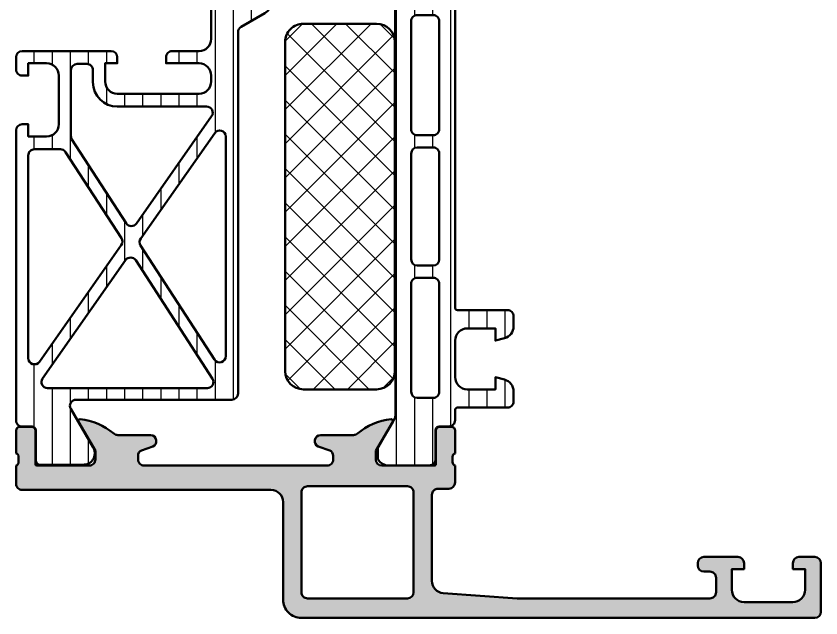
# Model space of a CAD drawing. Extents: x 0 to 66, y 0 to 75.
# Drawn here: x 0 to 66, y 0 to 49.4 of the extents above; entities that cross this region are included whole.
import ezdxf

# ---------------------------------------------------------------- set-up
doc = ezdxf.new("R2010")
doc.units = 0
for name, color, linetype, lineweight in [('0S-Alu contour', 7, 'Continuous', 50), ('0S-Alu hatch', 252, 'Continuous', 25), ('0S-Plastic contour', 254, 'Continuous', 50), ('0S-Plastic hatch', 253, 'Continuous', 25), ('0S-PT contour', 91, 'Continuous', 50), ('0S-PT hatch', 103, 'Continuous', 25)]:
    doc.layers.add(name, color=color, linetype=linetype, lineweight=lineweight)
pattern_1 = [(90, (0, 0), (-1.4859, 0), [])]

# ---------------------------------------------------------------- blocks, each defined once
blk = doc.blocks.new('357820__631B9F7A_125B_400A_8FF6_0D1C4AB41ADC_')
at = {"layer": '0S-Alu hatch'}
h = blk.add_hatch(color=256, dxfattribs=at)
edge = h.paths.add_edge_path()
edge.add_line((3e-16, 12.5), (0, 11))
edge.add_arc((0.5, 11), 0.5000000000000018, 180, 270.0000000000017)
edge.add_line((0.5000000000000142, 10.5), (20.89999999999999, 10.5))
edge.add_ellipse((20.8999382486866, 9.49993824868659), major_axis=(-1.000061753219904, 0), ratio=1, start_angle=180.0035378711053, end_angle=269.9964621288357, ccw=False)
edge.add_line((21.90000000000001, 9.499999999998956), (21.90000000000001, 1.500000000000014))
edge.add_arc((23.39995687720072, 1.49995687776763), 1.499956877820568, 179.998352804877, 270.0004814978228)
edge.add_line((23.39996948242186, 2.69e-14), (65.49999999999997, 0))
edge.add_arc((65.49996566592452, 0.5000343346601), 0.5000343358388465, 270.0039341250738, 359.9951881889146)
edge.add_line((66, 0.499992340803346), (66, 4.499999999999985))
edge.add_arc((65.49995004878407, 4.499950048784086), 0.500049953710801, 0.0057234159238532, 89.99427658409539)
edge.add_line((65.49999999999999, 5.000000000000012), (64.19995117187497, 4.999999999999957))
edge.add_arc((64.20000112309089, 4.499950048784072), 0.5000499537107654, 90.0057234159046, 179.9942765840761)
edge.add_line((63.699951171875, 4.500000000000153), (63.699951171875, 4))
edge.add_line((63.699951171875, 4), (64.699951171875, 4))
edge.add_line((64.699951171875, 4), (64.699951171875, 2.299999952316284))
edge.add_ellipse((63.70000014535619, 2.299950978835084), major_axis=(-0.9999510277180744, 0), ratio=1, start_angle=89.9971938887997, end_angle=180.0028061111058, ccw=False)
edge.add_line((63.69995117187504, 1.299999952316269), (59.69998168945318, 1.299999952316269))
edge.add_ellipse((59.70000151260098, 2.300019775464136), major_axis=(-1.000019823344341, 0), ratio=1, start_angle=0.0011357599706229848, end_angle=89.99886423980922, ccw=False)
edge.add_line((58.69998168945311, 2.299999952320185), (58.69998168945311, 4))
edge.add_line((58.69998168945311, 4), (59.69998168945312, 4))
edge.add_line((59.69998168945312, 4), (59.69998168945312, 4.499999999999985))
edge.add_arc((59.19997894858549, 4.499997259132385), 0.5000027408751421, 0.0003140784807261, 89.99968592142702)
edge.add_line((59.19998168945312, 5.000000000000015), (56.39999389648436, 5))
edge.add_arc((56.39999663735203, 4.499997259132342), 0.500002740875166, 90.00031407857703, 179.9996859215192)
edge.add_line((55.89999389648437, 4.499999999999166), (55.89999389648436, 4.299995422363252))
edge.add_arc((56.39999408412534, 4.299995610004259), 0.5000001876410095, 180.000021497471, 269.9999784979366)
edge.add_line((56.39999389648437, 3.799995422363285), (56.89999389648435, 3.799995422363281))
edge.add_ellipse((56.89999753584102, 3.29999906171993), major_axis=(-0.4999963606565962, 0), ratio=1, start_angle=179.9995829571355, end_angle=270.0004170425894, ccw=False)
edge.add_line((57.39999389648437, 3.299995422360865), (57.39999389648438, 2.099998474120994))
edge.add_ellipse((56.90000677806061, 2.099985592544854), major_axis=(-0.499987118589707, 0), ratio=1, start_angle=89.99852384206503, end_angle=180.0014761580921, ccw=False)
edge.add_line((56.89999389648436, 1.599998474121086), (41.0999999999997, 1.599998474121122))
edge.add_line((41.0999999999997, 1.599998474121122), (35.0287414550781, 2.033653259277343))
edge.add_ellipse((35.09995202947212, 3.031066473366621), major_axis=(-0.9999520316222318, 0), ratio=1, start_angle=-0.0026471171703974505, end_angle=85.91628221778649, ccw=False)
edge.add_line((34.09999999891711, 3.03111267206073), (34.1, 10.09999084472659))
edge.add_ellipse((34.59999712736819, 10.09999371735836), major_axis=(-0.4999971273764344, 0), ratio=1, start_angle=-90.00032918125049, end_angle=0.0003291815056059022, ccw=False)
edge.add_line((34.60000000000001, 10.59999084472654), (35.50000000000003, 10.59999084472657))
edge.add_arc((35.5, 11.09999084472657), 0.4999999999999965, 270.0000000000033, 360)
edge.add_line((36, 11.09999084472657), (36.00000000000001, 12.5))
edge.add_ellipse((36.07883644654305, 12.76752059199313), major_axis=(-0.2788950563274461, 0), ratio=1, start_angle=-1.16458937409692, end_angle=73.58012358051008, ccw=False)
edge.add_line((35.79999899999999, 12.7731889999915), (35.799999, 13.2267829999915))
edge.add_ellipse((36.07886709564317, 13.23244365946856), major_axis=(-0.2789255417371505, 0), ratio=1, start_angle=-73.57540544464513, end_angle=1.1628700728862214, ccw=False)
edge.add_line((36, 13.4999869999915), (36, 15.37999800000001))
edge.add_arc((35.7, 15.37999800000001), 0.2999999999999918, 0, 89.99999999999864)
edge.add_line((35.70000000000001, 15.67999800000001), (34.72002568095721, 15.67999800000001))
edge.add_arc((34.72002568095721, 15.37999800000001), 0.2999999999999936, 90.00000000000136, 180)
edge.add_line((34.42002568095722, 15.37999800000001), (34.42002568095722, 12.62000000000001))
edge.add_ellipse((34.30002568095721, 12.62000000000002), major_axis=(-0.1200000000000116, 0), ratio=1, start_angle=89.99999999999329, end_angle=180, ccw=False)
edge.add_line((34.30002568095719, 12.50000000000001), (30, 12.5))
edge.add_ellipse((30, 12.99999999999999), major_axis=(-0.4999999999999929, 0), ratio=1, start_angle=0, end_angle=90, ccw=False)
edge.add_line((29.50000000000001, 12.99999999999999), (29.49999999999999, 13.7))
edge.add_line((29.49999999999999, 13.7), (30.88149545762237, 16.09282032302756))
edge.add_arc((30.7618802153517, 16.1618802153517), 0.1381197846482982, 330.0000000000029, 455.6225775507923)
edge.add_arc((31.23822324117373, 11.32339113815233), 4.999999999999856, 95.62257755079281, 130.587180450926)
edge.add_ellipse((27.65989948623481, 15.50018405914318), major_axis=(-0.5000000000000937, 0), ratio=1, start_angle=90.00000000000898, end_angle=130.5871804509356, ccw=False)
edge.add_line((27.65989948623489, 15.00018405914309), (24.95398306846615, 15.00018405914308))
edge.add_arc((25.00231370974567, 14.50088993600062), 0.5016278224850519, 95.52888794898384, 243.3386633159322)
edge.add_line((24.7772252559662, 14.05259799957273), (25.7229650020599, 13.74775791168213))
edge.add_ellipse((25.50018185446049, 13.30023031132008), major_axis=(-0.4999132764191355, 0), ratio=1, start_angle=179.9950487378373, end_angle=243.5354771265414, ccw=False)
edge.add_line((26.00009512901302, 13.30018711090099), (26.00009512901302, 13.00018405914309))
edge.add_ellipse((25.50011565668063, 13.00016353147545), major_axis=(-0.499979472753787, 0), ratio=1, start_angle=89.99764760599629, end_angle=180.0023523941473, ccw=False)
edge.add_line((25.5000951290131, 12.50018405914306), (10.50009274482722, 12.50018405914306))
edge.add_ellipse((10.50007221715964, 13.00016353147549), major_axis=(-0.4999794727538225, 0), ratio=1, start_angle=-0.0023523939923961734, end_angle=90.0023523940082, ccw=False)
edge.add_line((10.00009274482722, 13.00018405914293), (10.00009274482726, 13.30018711090088))
edge.add_ellipse((10.50007957141549, 13.3001847688384), major_axis=(-0.4999868265937195, 0), ratio=1, start_angle=296.4697425232934, end_angle=359.9997316120751, ccw=False)
edge.add_line((10.2772228717804, 13.74775791168212), (11.22296261787411, 14.05259799957275))
edge.add_arc((10.99787416409463, 14.50088993600062), 0.5016278224850341, 296.6613366840697, 444.4711120510176)
edge.add_line((11.04620480537414, 15.00018405914307), (8.340100513765108, 15.00018405914309))
edge.add_ellipse((8.340100513765144, 15.50018405914316), major_axis=(-0.500000000000064, 0), ratio=1, start_angle=49.412819549070605, end_angle=89.99999999999591, ccw=False)
edge.add_arc((4.761776758826236, 11.32339113815231), 4.999999999999873, 49.41281954907334, 84.3774224492069)
edge.add_arc((5.238119784648304, 16.16188021535171), 0.1381197846482904, 84.37742244921338, 210.0000000000048)
edge.add_line((5.118504542377655, 16.09282032302755), (6.499999999999992, 13.69999999999999))
edge.add_line((6.499999999999992, 13.69999999999999), (6.500000000000007, 12.99999999999998))
edge.add_ellipse((6.000000000000007, 13), major_axis=(-0.5, 0), ratio=1, start_angle=89.9999999999975, end_angle=180, ccw=False)
edge.add_line((5.999999999999985, 12.50000000000001), (1.699974319042809, 12.5))
edge.add_ellipse((1.699974319042809, 12.62000000000002), major_axis=(-0.1200000000000187, 0), ratio=1, start_angle=0, end_angle=90, ccw=False)
edge.add_line((1.57997431904279, 12.62000000000002), (1.57997431904279, 15.37999800000001))
edge.add_arc((1.279974319042793, 15.37999800000001), 0.2999999999999989, 0, 90)
edge.add_line((1.279974319042793, 15.67999800000001), (0.2999999999999971, 15.67999800000001))
edge.add_arc((0.3000000000000114, 15.379998), 0.3000000000000114, 90.00000000000273, 180)
edge.add_line((0, 15.379998), (0, 13.4999869999915))
edge.add_ellipse((-0.0788670956431759, 13.23244365946856), major_axis=(-0.278925541737153, 0), ratio=1, start_angle=178.8371299271139, end_angle=253.57540544464382, ccw=False)
edge.add_line((0.2000009999999958, 13.2267829999915), (0.2000010000000003, 12.77318899999146))
edge.add_ellipse((-0.078836446543022, 12.7675205919931), major_axis=(-0.2788950563274091, 0), ratio=1, start_angle=106.4198764194891, end_angle=181.1645893740941, ccw=False)
edge = h.paths.add_edge_path()
edge.add_line((32.09998226165771, 1.599803805351257), (23.8999878168106, 1.599811434745795))
edge.add_ellipse((23.89997499464666, 2.09979849337256), major_axis=(-0.4999870587911769, 0), ratio=1, start_angle=-0.0014693499022087053, end_angle=90.0014693497871, ccw=False)
edge.add_line((23.39998793601989, 2.099811315536499), (23.39998793601989, 10.29998970031738))
edge.add_ellipse((23.89997243953757, 10.30000519679602), major_axis=(-0.4999845037578271, 0), ratio=1, start_angle=-90.00176216030411, end_angle=0.0017758206565190449, ccw=False)
edge.add_line((23.8999878168106, 10.79998970031738), (32.09998226165771, 10.79998970031737))
edge.add_ellipse((32.09999769831437, 10.30000513697403), major_axis=(-0.4999845635816373, 0), ratio=1, start_angle=179.9982310347787, end_angle=270.00176896516615, ccw=False)
edge.add_line((32.59998226165771, 10.29998970031738), (32.59998226165771, 2.09980368615106))
edge.add_ellipse((32.09997952079993, 2.099806546209691), major_axis=(-0.5000027408659503, 0), ratio=1, start_angle=90.0003140774437, end_angle=179.9996722632193, ccw=False)
at = {"layer": '0S-Alu contour', "color": 7}
for points in [[(5.118504542377655, 16.09282032302755), (6.499999999999992, 13.69999999999999), (6.500000000000007, 12.99999999999998)], [(29.50000000000001, 12.99999999999999), (29.49999999999999, 13.7), (30.88149545762237, 16.09282032302756)], [(0, 15.379998), (0, 13.4999869999915)], [(1.279974319042793, 15.67999800000001), (0.2999999999999971, 15.67999800000001)], [(1.57997431904279, 12.62000000000002), (1.57997431904279, 15.37999800000001)], [(34.42002568095722, 15.37999800000001), (34.42002568095722, 12.62000000000001)], [(35.70000000000001, 15.67999800000001), (34.72002568095721, 15.67999800000001)], [(36, 13.4999869999915), (36, 15.37999800000001)], [(11.04620480537414, 15.00018405914307), (8.340100513765108, 15.00018405914309)], [(27.65989948623489, 15.00018405914309), (24.95398306846615, 15.00018405914308)], [(10.2772228717804, 13.74775791168212), (11.22296261787411, 14.05259799957275)], [(24.7772252559662, 14.05259799957273), (25.7229650020599, 13.74775791168213)], [(0.2000009999999958, 13.2267829999915), (0.2000010000000003, 12.77318899999146)], [(10.00009274482722, 13.00018405914293), (10.00009274482726, 13.30018711090088)], [(26.00009512901302, 13.30018711090099), (26.00009512901302, 13.00018405914309)], [(35.79999899999999, 12.7731889999915), (35.799999, 13.2267829999915)], [(3e-16, 12.5), (0, 11)], [(5.999999999999985, 12.50000000000001), (1.699974319042809, 12.5)], [(25.5000951290131, 12.50018405914306), (10.50009274482722, 12.50018405914306)], [(34.30002568095719, 12.50000000000001), (30, 12.5)], [(36, 11.09999084472657), (36.00000000000001, 12.5)], [(23.8999878168106, 10.79998970031738), (32.09998226165771, 10.79998970031737)], [(34.60000000000001, 10.59999084472654), (35.50000000000003, 10.59999084472657)], [(0.5000000000000142, 10.5), (20.89999999999999, 10.5)], [(23.39998793601989, 2.099811315536499), (23.39998793601989, 10.29998970031738)], [(32.59998226165771, 10.29998970031738), (32.59998226165771, 2.09980368615106)], [(34.09999999891711, 3.03111267206073), (34.1, 10.09999084472659)], [(21.90000000000001, 9.499999999998956), (21.90000000000001, 1.500000000000014)], [(59.19998168945312, 5.000000000000015), (56.39999389648436, 5)], [(65.49999999999999, 5.000000000000012), (64.19995117187497, 4.999999999999957)], [(55.89999389648437, 4.499999999999166), (55.89999389648436, 4.299995422363252)], [(58.69998168945311, 2.299999952320185), (58.69998168945311, 4), (59.69998168945312, 4), (59.69998168945312, 4.499999999999985)], [(63.699951171875, 4.500000000000153), (63.699951171875, 4), (64.699951171875, 4), (64.699951171875, 2.299999952316284)], [(66, 0.499992340803346), (66, 4.499999999999985)], [(56.39999389648437, 3.799995422363285), (56.89999389648435, 3.799995422363281)], [(57.39999389648437, 3.299995422360865), (57.39999389648438, 2.099998474120994)], [(56.89999389648436, 1.599998474121086), (41.0999999999997, 1.599998474121122), (35.0287414550781, 2.033653259277343)], [(32.09998226165771, 1.599803805351257), (23.8999878168106, 1.599811434745795)], [(63.69995117187504, 1.299999952316269), (59.69998168945318, 1.299999952316269)], [(23.39996948242186, 2.69e-14), (65.49999999999997, 0)]]:
    blk.add_lwpolyline(points, dxfattribs=at)
for centre, radius, start, end in [((5.238119784648304, 16.16188021535171), 0.1381197846482904, 84.37742244921338, 210.0000000000048), ((4.761776758826236, 11.32339113815231), 4.999999999999873, 49.41281954907334, 84.3774224492069), ((31.23822324117373, 11.32339113815233), 4.999999999999856, 95.62257755079281, 130.587180450926), ((30.7618802153517, 16.1618802153517), 0.1381197846482982, 330.0000000000029, 95.62257755079234), ((0.3000000000000114, 15.379998), 0.3000000000000114, 90.00000000000273, 180), ((1.279974319042793, 15.37999800000001), 0.2999999999999989, 0, 90), ((34.72002568095721, 15.37999800000001), 0.2999999999999936, 90.00000000000136, 180), ((35.7, 15.37999800000001), 0.2999999999999918, 0, 89.99999999999864), ((10.99787416409463, 14.50088993600062), 0.5016278224850341, 296.6613366840697, 84.47111205101766), ((25.00231370974567, 14.50088993600062), 0.5016278224850519, 95.52888794898384, 243.3386633159322), ((0.5, 11), 0.5000000000000018, 180, 270.0000000000017), ((35.5, 11.09999084472657), 0.4999999999999965, 270.0000000000033, 0), ((56.39999663735203, 4.499997259132342), 0.500002740875166, 90.00031407857703, 179.9996859215192), ((59.19997894858549, 4.499997259132385), 0.5000027408751421, 0.0003140784807261, 89.99968592142702), ((64.20000112309089, 4.499950048784072), 0.5000499537107654, 90.0057234159046, 179.9942765840761), ((65.49995004878407, 4.499950048784086), 0.500049953710801, 0.0057234159238532, 89.99427658409539), ((56.39999408412534, 4.299995610004259), 0.5000001876410095, 180.000021497471, 269.9999784979366), ((23.39995687720072, 1.49995687776763), 1.499956877820568, 179.998352804877, 270.0004814978228), ((65.49996566592452, 0.5000343346601), 0.5000343358388465, 270.0039341250738, 359.9951881889146)]:
    blk.add_arc(centre, radius, start, end, dxfattribs=at)
at = {"layer": '0S-Alu contour', "color": 7, "extrusion": (0, 0, -1)}
for centre, radius, start, end in [((-8.340100513765144, 15.50018405914316), 0.500000000000064, 270.0000000000041, 310.5871804509294), ((-27.65989948623481, 15.50018405914318), 0.5000000000000937, 229.4128195490644, 269.999999999991), ((0.0788670956431759, 13.23244365946856), 0.2789255417371531, 106.4245945553562, 181.1628700728862), ((-10.50007957141549, 13.3001847688384), 0.4999868265937196, 0.0002683879249072, 63.53025747670659), ((-25.50018185446049, 13.30023031132008), 0.4999132764191355, 116.4645228734586, 180.0049512621627), ((-36.07886709564317, 13.23244365946856), 0.2789255417371505, 358.8371299271138, 73.57540544464514), ((0.078836446543022, 12.7675205919931), 0.2788950563274091, 178.8354106259059, 253.5801235805109), ((-1.699974319042809, 12.62000000000002), 0.1200000000000188, 270, 0), ((-6.000000000000007, 13), 0.5, 180, 270.0000000000025), ((-10.50007221715964, 13.00016353147549), 0.4999794727538225, 269.9976476059918, 0.0023523939924092), ((-25.50011565668063, 13.00016353147545), 0.499979472753787, 179.9976476058527, 270.0023523940037), ((-30, 12.99999999999999), 0.4999999999999929, 270, 0), ((-34.30002568095721, 12.62000000000002), 0.1200000000000116, 180, 270.0000000000068), ((-36.07883644654305, 12.76752059199313), 0.2788950563274461, 286.4198764194899, 1.164589374096924), ((-23.89997243953757, 10.30000519679602), 0.4999845037578271, 359.9982241793435, 90.0017621603041), ((-32.09999769831437, 10.30000513697403), 0.4999845635816373, 89.99823103483386, 180.0017689652214), ((-34.59999712736819, 10.09999371735836), 0.4999971273764344, 359.9996708184944, 90.00032918125056), ((-20.8999382486866, 9.49993824868659), 1.000061753219904, 90.00353787116431, 179.9964621288947), ((-56.89999753584102, 3.29999906171993), 0.4999963606565962, 89.9995829574106, 180.0004170428646), ((-35.09995202947212, 3.031066473366621), 0.9999520316222319, 274.0837177822135, 0.0026471171703788), ((-23.89997499464666, 2.09979849337256), 0.4999870587911769, 269.9985306502129, 0.0014693499022367), ((-32.09997952079993, 2.099806546209691), 0.5000027408659503, 180.0003277367808, 269.9996859225563), ((-56.90000677806061, 2.099985592544854), 0.499987118589707, 179.9985238419079, 270.001476157935), ((-59.70000151260098, 2.300019775464136), 1.000019823344341, 270.0011357601908, 359.9988642400294), ((-63.70000014535619, 2.299950978835084), 0.9999510277180744, 179.9971938888942, 270.0028061112003)]:
    blk.add_arc(centre, radius, start, end, dxfattribs=at)
blk = doc.blocks.new('284029__07A8C884_E787_464D_A43D_D465A5079195___BE1C2AFA_39D3_4F38_98E2_53A9F33BED01_')
at = {"layer": '0S-Plastic hatch'}
h = blk.add_hatch(dxfattribs=at)
h.set_pattern_fill('ANSI31', color=256, scale=0.4680000000000001, angle=45, style=0)
h.set_pattern_definition(pattern_1)
edge = h.paths.add_edge_path()
edge.add_arc((7.799999999999997, 46.00005420464182), 0.5, 0, 90)
edge.add_line((7.799999999999997, 46.50005420464181), (0.4999999999999574, 46.50005420464171))
edge.add_arc((0.5000000000000285, 46.0000542046417), 0.5000000000000107, 90.00000000000813, 180)
edge.add_line((1.78e-14, 46.0000542046417), (0, 45.00005420464164))
edge.add_arc((0.5000000000000427, 45.00005420464165), 0.5000000000000427, 180, 270.0000000000017)
edge.add_line((0.5000000000000568, 44.50005420464161), (0.9999999999999857, 44.50005420464162))
edge.add_line((0.9999999999999857, 44.50005420464162), (0.9999999999999857, 45.50005420464159))
edge.add_line((0.9999999999999857, 45.50005420464159), (2.499999999999985, 45.50005420464165))
edge.add_ellipse((2.499999999999957, 44.50005420464162), major_axis=(-1.000000000000028, 0), ratio=1, start_angle=180, end_angle=269.9999999999984, ccw=False)
edge.add_line((3.499999999999985, 44.50005420464162), (3.499999999999985, 40.50005420464162))
edge.add_ellipse((2.499999999999971, 40.50005420464161), major_axis=(-1.000000000000014, 0), ratio=1, start_angle=90.0000000000004, end_angle=180, ccw=False)
edge.add_line((2.499999999999978, 39.5000542046416), (1, 39.50005420464165))
edge.add_line((1, 39.50005420464165), (0.9999999999999857, 40.50005420464162))
edge.add_line((0.9999999999999857, 40.50005420464162), (0.5, 40.50005420464162))
edge.add_arc((0.5, 40.00005420464162), 0.5, 90, 180)
edge.add_line((0, 40.00005420464162), (0, 16.19999699999997))
edge.add_arc((0.4999999999999929, 16.19999699999996), 0.4999999999999929, 180, 270.0000000000073)
edge.add_line((0.5000000000000568, 15.69999699999996), (1.310300815755326, 15.69999700000009))
edge.add_ellipse((1.310300815755169, 15.39999700000034), major_axis=(-0.2999999999997485, 0), ratio=1, start_angle=180, end_angle=269.99999999997016, ccw=False)
edge.add_line((1.610300815754918, 15.39999700000034), (1.609968865358112, 12.99999861706389))
edge.add_arc((2.017189299110995, 12.96156737589913), 0.409029879059404, 174.6087052705057, 283.6575054060968)
edge.add_line((2.1137684163225, 12.56410301764546), (5.5865089805215, 12.57426877285434))
edge.add_arc((5.532301992262212, 13.49611899423405), 0.9234425960686294, 273.3652531451434, 395.3544255470823)
edge.add_line((6.285450980521417, 14.03045300000021), (4.484365130849781, 17.15002562802139))
edge.add_ellipse((4.917377847580148, 17.40002560232096), major_axis=(-0.4999999999999988, 0), ratio=1, start_angle=-90.00000000000068, end_angle=29.999996599346616, ccw=False)
edge.add_line((4.917377847580155, 17.90002560232095), (17.70000000000002, 17.90002560232093))
edge.add_arc((17.70000000000001, 18.40002560232089), 0.4999999999999645, 270.0000000000012, 360)
edge.add_line((18.19999999999997, 18.40002560232089), (18.19999999999999, 48.05840070413555))
edge.add_ellipse((18.69999999999994, 48.05840070413555), major_axis=(-0.4999999999999503, 0), ratio=1, start_angle=299.9950461054481, end_angle=360, ccw=False)
edge.add_line((18.45003743997933, 48.49143501985185), (20.39994072748333, 49.61698742955157))
edge.add_arc((19.90001560744196, 50.48305606098399), 0.9999999999998082, 299.9950461054606, 359.9988249444108)
edge.add_line((20.90001560723147, 50.48303555239507), (20.90002386879667, 50.88586999164573))
edge.add_arc((19.63617692491844, 51.11810216703569), 1.285006179299022, 349.5880338324748, 360.7917975513449)
edge.add_line((20.92106040229913, 51.13585971165147), (22.21250882651288, 53.47324885016718))
edge.add_arc((21.50837054604505, 54.04585497076421), 0.9075728551281012, 320.8819481343031, 445.056064489465)
edge.add_line((21.58658600491978, 54.95005120464178), (18.11004450682052, 54.95005120464176))
edge.add_arc((18.11004186719528, 54.45005522720289), 0.4999959774458391, 89.9996975187946, 180.0003024805684)
edge.add_line((17.6100458897564, 54.4500525875832), (17.61038051906291, 52.05005420464181))
edge.add_ellipse((17.31038051906282, 52.05005420464188), major_axis=(-0.3000000000000895, 0), ratio=1, start_angle=89.99999999998653, end_angle=180, ccw=False)
edge.add_line((17.31038051906275, 51.75005420464179), (16.50000000000001, 51.75005420464179))
edge.add_arc((16.50000000000002, 51.2500542046418), 0.4999999999999929, 90.00000000000081, 180)
edge.add_line((16.00000000000003, 51.2500542046418), (16, 47.5000542046418))
edge.add_ellipse((14.99999999999999, 47.50005420464183), major_axis=(-1.000000000000007, 0), ratio=1, start_angle=89.9999999999988, end_angle=180, ccw=False)
edge.add_line((14.99999999999997, 46.50005420464181), (12.80000000000004, 46.50005420464184))
edge.add_arc((12.80000000000001, 46.00005420464182), 0.5000000000000142, 89.99999999999675, 180)
edge.add_line((12.29999999999999, 46.00005420464182), (12.29999999999999, 45.50005420464183))
edge.add_line((12.29999999999999, 45.50005420464183), (14.99999999999998, 45.50005420464182))
edge.add_ellipse((15, 44.50005420464182), major_axis=(-1, 0), ratio=1, start_angle=180, end_angle=270.00000000000125, ccw=False)
edge.add_line((16, 44.50005420464182), (15.99999999999998, 44.00005420464178))
edge.add_ellipse((15.00000000000001, 44.0000542046418), major_axis=(-0.9999999999999751, 0), ratio=1, start_angle=89.99999999999937, end_angle=180, ccw=False)
edge.add_line((15, 43.00005420464183), (8.300000000000018, 43.00005420464182))
edge.add_ellipse((8.300000000000011, 44.00005420464182), major_axis=(-1.000000000000007, 0), ratio=1, start_angle=0, end_angle=90.0000000000004, ccw=False)
edge.add_line((7.300000000000004, 44.00005420464182), (7.299999999999997, 45.50005420464182))
edge.add_line((7.299999999999997, 45.50005420464182), (8.299999999999997, 45.50005420464182))
edge.add_line((8.299999999999997, 45.50005420464182), (8.299999999999997, 46.00005420464182))
edge = h.paths.add_edge_path()
edge.add_ellipse((9.452996732221077, 32.64501620443201), major_axis=(-0.5000000000000028, 0), ratio=1, start_angle=32.94155226362187, end_angle=144.9581039486433, ccw=False)
edge.add_line((9.033383871858575, 32.37312459474462), (4.580387139637478, 39.24547603707324))
edge.add_ellipse((4.999999999999985, 39.51736764676063), major_axis=(-0.5, 0), ratio=1, start_angle=0, end_angle=32.94155226362028, ccw=False)
edge.add_line((4.499999999999985, 39.51736764676063), (4.499999999999989, 44.95005420464177))
edge.add_ellipse((4.999999999999985, 44.95005420464177), major_axis=(-0.4999999999999965, 0), ratio=1, start_angle=270.00000000000165, end_angle=360, ccw=False)
edge.add_line((4.999999999999971, 45.45005420464177), (5.799999999999982, 45.45005420464178))
edge.add_ellipse((5.799999999999997, 44.95005420464178), major_axis=(-0.5, 0), ratio=1, start_angle=180, end_angle=270.00000000000165, ccw=False)
edge.add_line((6.299999999999997, 44.95005420464179), (6.299999999999997, 43.95005420464182))
edge.add_arc((8.299999999999997, 43.95005420464182), 2, 180, 270)
edge.add_line((8.299999999999997, 41.95005420464183), (15.62795080085234, 41.95005420464183))
edge.add_ellipse((15.62795080085234, 41.45005420464182), major_axis=(-0.5000000000000017, 0), ratio=1, start_angle=144.9581039486432, end_angle=270, ccw=False)
edge.add_line((16.03731700707827, 41.16296657133069), (9.862362938447005, 32.35792857112087))
edge = h.paths.add_edge_path()
edge.add_line((15.68444634348357, 18.85002560232094), (2.572049199147571, 18.85002560232097))
edge.add_ellipse((2.572049199147571, 19.35002560232097), major_axis=(-0.5000000000000017, 0), ratio=1, start_angle=-35.0418960513569, end_angle=90, ccw=False)
edge.add_line((2.162682992921645, 19.63711323563211), (8.978065113033807, 29.35535532886279))
edge.add_ellipse((9.387431319259733, 29.06826769555164), major_axis=(-0.5000000000000019, 0), ratio=1, start_angle=212.941552263621, end_angle=324.95810394864316, ccw=False)
edge.add_line((9.807044179622238, 29.34015930523903), (16.10405920384607, 19.62191721200833))
edge.add_ellipse((15.68444634348357, 19.35002560232094), major_axis=(-0.5, 0), ratio=1, start_angle=89.9999999999996, end_angle=212.9415522636213, ccw=False)
edge = h.paths.add_edge_path()
edge.add_ellipse((3.632404581590229, 37.95005420464153), major_axis=(-0.5000000000000285, 0), ratio=1, start_angle=212.941552263621, end_angle=269.99999999999756, ccw=False)
edge.add_line((4.052017441952757, 38.22194581432894), (8.63392902060066, 31.15063888560429))
edge.add_ellipse((8.214316160238162, 30.87874727591691), major_axis=(-0.4999999999999921, 0), ratio=1, start_angle=144.9581039486428, end_angle=212.9415522636208, ccw=False)
edge.add_line((8.623682366464077, 30.59165964260577), (1.909366206225869, 21.01753030022751))
edge.add_ellipse((1.499999999999943, 21.30461793353866), major_axis=(-0.5000000000000017, 0), ratio=1, start_angle=0, end_angle=144.9581039486433, ccw=False)
edge.add_line((0.9999999999999415, 21.30461793353866), (0.9999999999999857, 37.95005420464164))
edge.add_ellipse((1.499999999999992, 37.95005420464164), major_axis=(-0.5000000000000071, 0), ratio=1, start_angle=269.99999999999756, end_angle=360, ccw=False)
edge.add_line((1.500000000000014, 38.45005420464165), (3.63240458159025, 38.45005420464156))
edge = h.paths.add_edge_path()
edge.add_line((16.28038713963748, 21.18875677351805), (10.20649903088015, 30.56264501437935))
edge.add_ellipse((10.62611189124265, 30.83453662406673), major_axis=(-0.4999999999999921, 0), ratio=1, start_angle=-35.0418960513573, end_angle=32.94155226362079, ccw=False)
edge.add_line((10.21674568501673, 31.12162425737788), (16.29063379377405, 39.78254950673531))
edge.add_ellipse((16.69999999999997, 39.49546187342416), major_axis=(-0.5000000000000017, 0), ratio=1, start_angle=180, end_angle=324.95810394864316, ccw=False)
edge.add_line((17.19999999999997, 39.49546187342416), (17.19999999999997, 21.46064838320544))
edge.add_ellipse((16.69999999999998, 21.46064838320544), major_axis=(-0.4999999999999929, 0), ratio=1, start_angle=32.941552263621475, end_angle=180, ccw=False)
at = {"layer": '0S-Alu contour', "color": 7}
for points in [[(4.499999999999985, 39.51736764676063), (4.499999999999989, 44.95005420464177)], [(4.999999999999971, 45.45005420464177), (5.799999999999982, 45.45005420464178)], [(6.299999999999997, 44.95005420464179), (6.299999999999997, 43.95005420464182)], [(8.299999999999997, 41.95005420464183), (15.62795080085234, 41.95005420464183)], [(16.03731700707827, 41.16296657133069), (9.862362938447005, 32.35792857112087)], [(10.21674568501673, 31.12162425737788), (16.29063379377405, 39.78254950673531)], [(9.033383871858575, 32.37312459474462), (4.580387139637478, 39.24547603707324)], [(17.19999999999997, 39.49546187342416), (17.19999999999997, 21.46064838320544)], [(1.500000000000014, 38.45005420464165), (3.63240458159025, 38.45005420464156)], [(0.9999999999999415, 21.30461793353866), (0.9999999999999857, 37.95005420464164)], [(4.052017441952757, 38.22194581432894), (8.63392902060066, 31.15063888560429)], [(8.623682366464077, 30.59165964260577), (1.909366206225869, 21.01753030022751)], [(16.28038713963748, 21.18875677351805), (10.20649903088015, 30.56264501437935)], [(2.162682992921645, 19.63711323563211), (8.978065113033807, 29.35535532886279)], [(9.807044179622238, 29.34015930523903), (16.10405920384607, 19.62191721200833)], [(15.68444634348357, 18.85002560232094), (2.572049199147571, 18.85002560232097)]]:
    blk.add_lwpolyline(points, dxfattribs=at)
at = {"layer": '0S-Alu contour', "color": 7, "extrusion": (0, 0, -1)}
for centre, radius, start, end in [((-4.999999999999985, 44.95005420464177), 0.4999999999999965, 0, 89.99999999999837), ((-5.799999999999997, 44.95005420464178), 0.5, 89.99999999999837, 180), ((-15.62795080085234, 41.45005420464182), 0.5000000000000017, 90, 215.0418960513568), ((-16.69999999999997, 39.49546187342416), 0.5000000000000017, 35.04189605135685, 180), ((-4.999999999999985, 39.51736764676063), 0.5, 327.0584477363798, 0), ((-1.499999999999992, 37.95005420464164), 0.5000000000000071, 0, 90.00000000000244), ((-3.632404581590229, 37.95005420464153), 0.5000000000000285, 90.00000000000244, 147.058447736379), ((-9.452996732221077, 32.64501620443201), 0.5000000000000028, 215.0418960513567, 327.0584477363781), ((-8.214316160238162, 30.87874727591691), 0.4999999999999921, 147.0584477363792, 215.0418960513572), ((-10.62611189124265, 30.83453662406673), 0.4999999999999921, 327.0584477363792, 35.04189605135731), ((-9.387431319259733, 29.06826769555164), 0.5000000000000019, 35.04189605135685, 147.058447736379), ((-1.499999999999943, 21.30461793353866), 0.5000000000000017, 215.0418960513567, 0), ((-16.69999999999998, 21.46064838320544), 0.4999999999999929, 180, 327.0584477363785), ((-2.572049199147571, 19.35002560232097), 0.5000000000000017, 270, 35.04189605135685), ((-15.68444634348357, 19.35002560232094), 0.5, 147.0584477363787, 270.0000000000004)]:
    blk.add_arc(centre, radius, start, end, dxfattribs=at)
at = {"layer": '0S-Alu contour', "color": 7}
blk.add_arc((8.299999999999997, 43.95005420464182), 2, 180, 270, dxfattribs=at)
at = {"layer": '0S-Plastic contour', "color": 7}
for points in [[(21.58658600491978, 54.95005120464178), (18.11004450682052, 54.95005120464176)], [(17.6100458897564, 54.4500525875832), (17.61038051906291, 52.05005420464181)], [(20.92106040229913, 51.13585971165147), (22.21250882651288, 53.47324885016718)], [(17.31038051906275, 51.75005420464179), (16.50000000000001, 51.75005420464179)], [(16.00000000000003, 51.2500542046418), (16, 47.5000542046418)], [(20.90001560723147, 50.48303555239507), (20.90002386879667, 50.88586999164573)], [(18.45003743997933, 48.49143501985185), (20.39994072748333, 49.61698742955157)], [(18.19999999999997, 18.40002560232089), (18.19999999999999, 48.05840070413555)], [(7.799999999999997, 46.50005420464181), (0.4999999999999574, 46.50005420464171)], [(14.99999999999997, 46.50005420464181), (12.80000000000004, 46.50005420464184)], [(1.78e-14, 46.0000542046417), (0, 45.00005420464164)], [(7.300000000000004, 44.00005420464182), (7.299999999999997, 45.50005420464182), (8.299999999999997, 45.50005420464182), (8.299999999999997, 46.00005420464182)], [(12.29999999999999, 46.00005420464182), (12.29999999999999, 45.50005420464183), (14.99999999999998, 45.50005420464182)], [(0.5000000000000568, 44.50005420464161), (0.9999999999999857, 44.50005420464162), (0.9999999999999857, 45.50005420464159), (2.499999999999985, 45.50005420464165)], [(3.499999999999985, 44.50005420464162), (3.499999999999985, 40.50005420464162)], [(16, 44.50005420464182), (15.99999999999998, 44.00005420464178)], [(15, 43.00005420464183), (8.300000000000018, 43.00005420464182)], [(2.499999999999978, 39.5000542046416), (1, 39.50005420464165), (0.9999999999999857, 40.50005420464162), (0.5, 40.50005420464162)], [(0, 40.00005420464162), (0, 16.19999699999997)], [(4.917377847580155, 17.90002560232095), (17.70000000000002, 17.90002560232093)], [(6.285450980521417, 14.03045300000021), (4.484365130849781, 17.15002562802139)], [(0.5000000000000568, 15.69999699999996), (1.310300815755326, 15.69999700000009)], [(1.610300815754918, 15.39999700000034), (1.609968865358112, 12.99999861706389)], [(2.1137684163225, 12.56410301764546), (5.5865089805215, 12.57426877285434)]]:
    blk.add_lwpolyline(points, dxfattribs=at)
for centre, radius, start, end in [((18.11004186719528, 54.45005522720289), 0.4999959774458391, 89.9996975187946, 180.0003024805684), ((21.50837054604505, 54.04585497076421), 0.9075728551281012, 320.8819481343031, 85.0560644894651), ((16.50000000000002, 51.2500542046418), 0.4999999999999929, 90.00000000000081, 180), ((19.63617692491844, 51.11810216703569), 1.285006179299022, 349.5880338324748, 0.7917975513449091), ((19.90001560744196, 50.48305606098399), 0.9999999999998082, 299.9950461054606, 359.9988249444108), ((0.5000000000000285, 46.0000542046417), 0.5000000000000107, 90.00000000000813, 180), ((7.799999999999997, 46.00005420464182), 0.5, 0, 90), ((12.80000000000001, 46.00005420464182), 0.5000000000000142, 89.99999999999675, 180), ((0.5000000000000427, 45.00005420464165), 0.5000000000000427, 180, 270.0000000000017), ((0.5, 40.00005420464162), 0.5, 90, 180), ((17.70000000000001, 18.40002560232089), 0.4999999999999645, 270.0000000000012, 0), ((0.4999999999999929, 16.19999699999996), 0.4999999999999929, 180, 270.0000000000073), ((5.532301992262212, 13.49611899423405), 0.9234425960686294, 273.3652531451434, 35.35442554708229), ((2.017189299110995, 12.96156737589913), 0.409029879059404, 174.6087052705057, 283.6575054060968)]:
    blk.add_arc(centre, radius, start, end, dxfattribs=at)
at = {"layer": '0S-Plastic contour', "color": 7, "extrusion": (0, 0, -1)}
for centre, radius, start, end in [((-17.31038051906282, 52.05005420464188), 0.3000000000000895, 180, 270.0000000000135), ((-18.69999999999994, 48.05840070413555), 0.4999999999999503, 0, 60.00495389455187), ((-14.99999999999999, 47.50005420464183), 1.000000000000007, 180, 270.0000000000012), ((-2.499999999999957, 44.50005420464162), 1.000000000000028, 90.0000000000016, 180), ((-15, 44.50005420464182), 1, 89.99999999999876, 180), ((-8.300000000000011, 44.00005420464182), 1.000000000000007, 269.9999999999996, 0), ((-15.00000000000001, 44.0000542046418), 0.9999999999999751, 180, 270.0000000000006), ((-2.499999999999971, 40.50005420464161), 1.000000000000014, 180, 269.9999999999996), ((-4.917377847580148, 17.40002560232096), 0.4999999999999988, 330.0000034006534, 90.00000000000081), ((-1.310300815755169, 15.39999700000034), 0.2999999999997485, 90.00000000002986, 180)]:
    blk.add_arc(centre, radius, start, end, dxfattribs=at)
blk = doc.blocks.new('284029__9521A653_69A2_4C03_8182_1C7C2CBC1E16___C85675CE_6862_469B_BB2D_06ED41DA17BF_')
at = {"layer": '0S-Plastic hatch'}
h = blk.add_hatch(dxfattribs=at)
h.set_pattern_fill('ANSI31', color=256, scale=0.4680000000000001, angle=45, style=0)
h.set_pattern_definition(pattern_1)
edge = h.paths.add_edge_path()
edge.add_line((29.7144399234454, 53.46190158778024), (31.0329923529018, 51.17829249853087))
edge.add_ellipse((30.59998869163543, 50.928276840333), major_axis=(-0.5000000000141928, 0), ratio=1, start_angle=180.0021352030565, end_angle=210.0020718967531, ccw=False)
edge.add_line((31.09998869130242, 50.92829547349568), (31.10107500373369, 16.57402671789627))
edge.add_ellipse((30.60107500397677, 16.5740091302941), major_axis=(-0.5000000000662328, 0), ratio=1, start_angle=150.0020787003836, end_angle=180.0020153905168, ccw=False)
edge.add_line((31.03409677568284, 16.32402484019815), (29.71570977789662, 14.04032023894258))
edge.add_arc((30.55698200855538, 13.4997157848481), 0.999996070924477, 147.2750591980454, 261.8204672459879)
edge.add_line((30.41470721164118, 12.50989255617168), (33.89124870744704, 12.51001920363578))
edge.add_arc((33.89123323682728, 13.01001518084199), 0.4999959774455613, 270.0017728166999, 360.0023777790716)
edge.add_line((34.39122921384228, 13.01003593071189), (34.39081033362949, 15.4100343000504))
edge.add_ellipse((34.69081033343269, 15.41004516628472), major_axis=(-0.2999999999999899, 0), ratio=1, start_angle=-89.99792470211509, end_angle=0.002075297898500139, ccw=False)
edge.add_line((34.69079946719837, 15.71004516608792), (35.50113080001328, 15.71007379250613))
edge.add_arc((35.50111536862899, 16.21007111336595), 0.4999973210979571, 270.0017683158584, 360.0023822800018)
edge.add_line((36.00111268929475, 16.21009190256943), (36.0024332342847, 17.05116414769656))
edge.add_ellipse((36.20243323428467, 17.05116414769657), major_axis=(-0.1999999999999744, 0), ratio=1, start_angle=269.9999999999959, end_angle=360, ccw=False)
edge.add_line((36.20243323428468, 17.25116414769655), (40.30243323427304, 17.25116414769655))
edge.add_arc((40.30243323427305, 17.75116414769653), 0.4999999999999964, 269.9999999999992, 360)
edge.add_line((40.80243323427304, 17.75116414769653), (40.80243323427259, 18.5819133710546))
edge.add_arc((39.80243323427313, 18.58191337105457), 0.9999999999994608, 0, 74.99999999891914)
edge.add_line((40.06125227939373, 19.54783919733824), (39.30243323427316, 19.75116414769649))
edge.add_line((39.30243323427316, 19.75116414769649), (39.30243323427305, 18.75116414769655))
edge.add_line((39.30243323427305, 18.75116414769655), (37.0024332342847, 18.75116414769655))
edge.add_ellipse((37.00414248000592, 19.75529063189819), major_axis=(-1.004127938958022, 0), ratio=1, start_angle=0.23408772131568867, end_angle=89.90246998467882, ccw=False)
edge.add_line((36.00002292155802, 19.75118817672239), (36.00002292155802, 22.75106653086609))
edge.add_ellipse((37.00414226812574, 22.74703817501894), major_axis=(-1.004127427074088, 0), ratio=1, start_angle=270.09751797508625, end_angle=359.7701403215128, ccw=False)
edge.add_line((37.00243323428464, 23.75116414769655), (39.30243323427305, 23.75116414769656))
edge.add_line((39.30243323427305, 23.75116414769656), (39.30243323427305, 22.75116414769655))
edge.add_line((39.30243323427305, 22.75116414769655), (40.06125227939371, 22.95448909802472))
edge.add_arc((39.80243323427295, 23.92041492430893), 1.000000000000034, 285.0000000010814, 360)
edge.add_line((40.80243323427299, 23.92041492430893), (40.80243323427299, 24.75116414769661))
edge.add_arc((40.30243323427305, 24.75116414769661), 0.4999999999999503, 0, 90.00000000000081)
edge.add_line((40.30243323427304, 25.25116414769656), (36.20243323428476, 25.25116414769655))
edge.add_ellipse((36.20416178718004, 25.45533724353981), major_axis=(-0.2041804127758894, 0), ratio=1, start_angle=1.1558689438177794, end_angle=89.51493893427852, ccw=False)
edge.add_line((36.000022921558, 25.45121844470046), (36, 51.29258525425264))
edge.add_arc((35.50000267914018, 51.29256982286836), 0.4999973210979562, 0.0017683158931002, 90.00238227991451)
edge.add_line((35.49998188993747, 51.79256714353412), (34.68965055712254, 51.79253851711592))
edge.add_ellipse((34.68963969088825, 52.09253851691913), major_axis=(-0.3000000000000041, 0), ratio=1, start_angle=0.002075297898500139, end_angle=90.00207529788071, ccw=False)
edge.add_line((34.38963969108504, 52.09252765068475), (34.38988471166585, 54.49252604407029))
edge.add_arc((33.8898887344596, 54.49251057345052), 0.4999959774456003, 0.0017728167248697, 90.00237777907206)
edge.add_line((33.88986798458969, 54.99250655046556), (30.41332648878387, 54.99237990300147))
edge.add_arc((30.55567298966561, 54.00256698353079), 0.9999960709244676, 98.18368334978396, 212.729091397729)
edge = h.paths.add_edge_path()
edge.add_line((32.9005406202636, 27.90115179951545), (34.20053472653151, 27.90115179951544))
edge.add_ellipse((34.20055129932833, 27.40115179770248), major_axis=(-0.5000000020876145, 0), ratio=1, start_angle=180, end_angle=270.001899102617, ccw=False)
edge.add_line((34.70055130141594, 27.40115179952058), (34.70055130141594, 18.55114264424724))
edge.add_ellipse((34.20056656020503, 18.55114264424201), major_axis=(-0.4999847412109144, 0), ratio=1, start_angle=89.9999999999975, end_angle=180, ccw=False)
edge.add_line((34.20056656020501, 18.0511579030311), (32.90055587905266, 18.05115790303112))
edge.add_ellipse((32.90055587905268, 18.55117316182019), major_axis=(-0.5000152587890696, 0), ratio=1, start_angle=0, end_angle=89.9999999999983, ccw=False)
edge.add_line((32.40054062026361, 18.55117316182019), (32.4005406202636, 27.40115179951544))
edge.add_ellipse((32.9005369809069, 27.40115543887216), major_axis=(-0.4999963606565464, 0), ratio=1, start_angle=-90.00041704259348, end_angle=0.00041704286462618256, ccw=False)
edge = h.paths.add_edge_path()
edge.add_line((32.90054062027397, 49.45115179881698), (34.20053472654188, 49.45115179881697))
edge.add_ellipse((34.20055129933872, 48.95115179700401), major_axis=(-0.5000000020876216, 0), ratio=1, start_angle=180, end_angle=270.0018991026203, ccw=False)
edge.add_line((34.70055130142633, 48.95115179882212), (34.70055130142633, 40.10115790233786))
edge.add_ellipse((34.20055129926902, 40.10115790421532), major_axis=(-0.5000000021573136, 0), ratio=1, start_angle=89.99810091050438, end_angle=180, ccw=False)
edge.add_line((34.20053472658671, 39.60115790233266), (32.90054062027396, 39.60115790233266))
edge.add_ellipse((32.90053698091725, 40.10115426297592), major_axis=(-0.4999963606565109, 0), ratio=1, start_angle=-0.000417042864683026, end_angle=90.00041704259507, ccw=False)
edge.add_line((32.40054062027398, 40.10115790233498), (32.40054062027398, 48.95115179881698))
edge.add_ellipse((32.90053698091736, 48.9511554381736), major_axis=(-0.4999963606566246, 0), ratio=1, start_angle=-90.00041704258359, end_angle=0.00041704286462618256, ccw=False)
edge = h.paths.add_edge_path()
edge.add_line((32.9005406202532, 38.60115790303112), (34.20055130140553, 38.60115790303112))
edge.add_ellipse((34.20055130141595, 38.10115790303112), major_axis=(-0.5, 0), ratio=1, start_angle=180, end_angle=270.00000000119365, ccw=False)
edge.add_line((34.70055130141596, 38.10115790303632), (34.70055130141594, 29.40115179952064))
edge.add_ellipse((34.20055130141593, 29.40115179951545), major_axis=(-0.5000000000000098, 0), ratio=1, start_angle=90.00000000000159, end_angle=180, ccw=False)
edge.add_line((34.20055130141594, 28.90115179951544), (32.90054062026359, 28.90115179951545))
edge.add_ellipse((32.90054062026359, 29.40115179951543), major_axis=(-0.4999999999999858, 0), ratio=1, start_angle=0, end_angle=90, ccw=False)
edge.add_line((32.4005406202636, 29.40115179951543), (32.40054062026359, 38.10115790303631))
edge.add_ellipse((32.9005406202636, 38.10115790303111), major_axis=(-0.5000000000000107, 0), ratio=1, start_angle=270.0000000011912, end_angle=360, ccw=False)
at = {"layer": '0S-Alu contour', "color": 7}
for points in [[(32.40054062027398, 40.10115790233498), (32.40054062027398, 48.95115179881698)], [(32.90054062027397, 49.45115179881698), (34.20053472654188, 49.45115179881697)], [(34.70055130142633, 48.95115179882212), (34.70055130142633, 40.10115790233786)], [(34.20053472658671, 39.60115790233266), (32.90054062027396, 39.60115790233266)], [(32.9005406202532, 38.60115790303112), (34.20055130140553, 38.60115790303112)], [(32.4005406202636, 29.40115179951543), (32.40054062026359, 38.10115790303631)], [(34.70055130141596, 38.10115790303632), (34.70055130141594, 29.40115179952064)], [(34.20055130141594, 28.90115179951544), (32.90054062026359, 28.90115179951545)], [(32.9005406202636, 27.90115179951545), (34.20053472653151, 27.90115179951544)], [(32.40054062026361, 18.55117316182019), (32.4005406202636, 27.40115179951544)], [(34.70055130141594, 27.40115179952058), (34.70055130141594, 18.55114264424724)], [(34.20056656020501, 18.0511579030311), (32.90055587905266, 18.05115790303112)]]:
    blk.add_lwpolyline(points, dxfattribs=at)
at = {"layer": '0S-Alu contour', "color": 7, "extrusion": (0, 0, -1)}
for centre, radius, start, end in [((-32.90053698091736, 48.9511554381736), 0.4999963606566246, 359.9995829571354, 90.0004170425837), ((-34.20055129933872, 48.95115179700401), 0.5000000020876216, 89.99810089737969, 180), ((-32.90053698091725, 40.10115426297592), 0.4999963606565109, 269.9995829574049, 0.0004170428646345), ((-34.20055129926902, 40.10115790421532), 0.5000000021573136, 180, 270.0018990894956), ((-32.9005406202636, 38.10115790303111), 0.5000000000000107, 0, 89.99999999880879), ((-34.20055130141595, 38.10115790303112), 0.5, 89.99999999880635, 180), ((-32.90054062026359, 29.40115179951543), 0.4999999999999858, 270, 0), ((-34.20055130141593, 29.40115179951545), 0.5000000000000098, 180, 269.9999999999984), ((-32.9005369809069, 27.40115543887216), 0.4999963606565464, 359.9995829571354, 90.00041704259347), ((-34.20055129932833, 27.40115179770248), 0.5000000020876145, 89.99810089738295, 180), ((-32.90055587905268, 18.55117316182019), 0.5000152587890696, 270.0000000000017, 0), ((-34.20056656020503, 18.55114264424201), 0.4999847412109144, 180, 270.0000000000025)]:
    blk.add_arc(centre, radius, start, end, dxfattribs=at)
at = {"layer": '0S-Plastic contour', "color": 7}
for points in [[(33.88986798458969, 54.99250655046556), (30.41332648878387, 54.99237990300147)], [(34.38963969108504, 52.09252765068475), (34.38988471166585, 54.49252604407029)], [(29.7144399234454, 53.46190158778024), (31.0329923529018, 51.17829249853087)], [(35.49998188993747, 51.79256714353412), (34.68965055712254, 51.79253851711592)], [(31.09998869130242, 50.92829547349568), (31.10107500373369, 16.57402671789627)], [(36.000022921558, 25.45121844470046), (36, 51.29258525425264)], [(40.30243323427304, 25.25116414769656), (36.20243323428476, 25.25116414769655)], [(40.80243323427299, 23.92041492430893), (40.80243323427299, 24.75116414769661)], [(37.00243323428464, 23.75116414769655), (39.30243323427305, 23.75116414769656), (39.30243323427305, 22.75116414769655), (40.06125227939371, 22.95448909802472)], [(36.00002292155802, 19.75118817672239), (36.00002292155802, 22.75106653086609)], [(40.06125227939373, 19.54783919733824), (39.30243323427316, 19.75116414769649), (39.30243323427305, 18.75116414769655), (37.0024332342847, 18.75116414769655)], [(40.80243323427304, 17.75116414769653), (40.80243323427259, 18.5819133710546)], [(36.20243323428468, 17.25116414769655), (40.30243323427304, 17.25116414769655)], [(36.00111268929475, 16.21009190256943), (36.0024332342847, 17.05116414769656)], [(31.03409677568284, 16.32402484019815), (29.71570977789662, 14.04032023894258)], [(34.39122921384228, 13.01003593071189), (34.39081033362949, 15.4100343000504)], [(34.69079946719837, 15.71004516608792), (35.50113080001328, 15.71007379250613)], [(30.41470721164118, 12.50989255617168), (33.89124870744704, 12.51001920363578)]]:
    blk.add_lwpolyline(points, dxfattribs=at)
for centre, radius, start, end in [((30.55567298966561, 54.00256698353079), 0.9999960709244676, 98.18368334978396, 212.729091397729), ((33.8898887344596, 54.49251057345052), 0.4999959774456003, 0.0017728167248697, 90.00237777907206), ((35.50000267914018, 51.29256982286836), 0.4999973210979562, 0.0017683158931002, 90.00238227991451), ((40.30243323427305, 24.75116414769661), 0.4999999999999503, 0, 90.00000000000081), ((39.80243323427295, 23.92041492430893), 1.000000000000034, 285.0000000010814, 0), ((39.80243323427313, 18.58191337105457), 0.9999999999994608, 0, 74.99999999891914), ((40.30243323427305, 17.75116414769653), 0.4999999999999964, 269.9999999999992, 0), ((35.50111536862899, 16.21007111336595), 0.4999973210979571, 270.0017683158584, 0.0023822800018465), ((30.55698200855538, 13.4997157848481), 0.999996070924477, 147.2750591980454, 261.8204672459879), ((33.89123323682728, 13.01001518084199), 0.4999959774455613, 270.0017728166999, 0.0023777790715539)]:
    blk.add_arc(centre, radius, start, end, dxfattribs=at)
at = {"layer": '0S-Plastic contour', "color": 7, "extrusion": (0, 0, -1)}
for centre, radius, start, end in [((-34.68963969088825, 52.09253851691913), 0.3000000000000041, 269.9979247021193, 359.9979247021015), ((-30.59998869163543, 50.928276840333), 0.5000000000141928, 149.9979281032469, 179.9978647969435), ((-36.20416178718004, 25.45533724353981), 0.2041804127758894, 270.4850610657215, 358.8441310561822), ((-37.00414226812574, 22.74703817501894), 1.004127427074088, 0.2298596784871673, 89.90248202491377), ((-37.00414248000592, 19.75529063189819), 1.004127938958022, 270.0975300153212, 359.7659122786843), ((-36.20243323428467, 17.05116414769657), 0.1999999999999744, 0, 90.00000000000406), ((-30.60107500397677, 16.5740091302941), 0.5000000000662328, 179.9979846094832, 209.9979212996164), ((-34.69081033343269, 15.41004516628472), 0.2999999999999899, 359.9979247021015, 89.99792470211521)]:
    blk.add_arc(centre, radius, start, end, dxfattribs=at)
blk = doc.blocks.new('368870__8BB9B55F_B04C_481E_B06F_19BECA071314_')
at = {"layer": '0S-PT hatch'}
h = blk.add_hatch(dxfattribs=at)
h.set_pattern_fill('ANSI37', color=256, scale=0.625, angle=90, style=0)
h.set_pattern_definition([(135, (0, 0), (-1.403165018917055, -1.403165018917055), []), (225, (0, 0), (1.403165018917055, -1.403165018917055), [])])
edge = h.paths.add_edge_path()
edge.add_arc((29.56126942749808, 47.25116109572402), 1.5, 0, 90)
edge.add_line((29.56126942749808, 48.75116109572402), (23.56126942749808, 48.75116109572402))
edge.add_arc((23.56126942749808, 47.25116109572402), 1.5, 89.99999999999987, 180)
edge.add_line((22.06126942749808, 47.25116109572402), (22.06126942749808, 20.25116109572402))
edge.add_arc((23.56126942749808, 20.25116109572402), 1.5, 180, 269.9999999999998)
edge.add_line((23.56126942749807, 18.75116109572402), (29.56126942749807, 18.75116109572402))
edge.add_arc((29.56126942749807, 20.25116109572402), 1.500000000000001, 270, 360)
edge.add_line((31.06126942749808, 20.25116109572402), (31.06126942749808, 47.25116109572402))
at = {"layer": '0S-PT contour', "color": 7}
for points in [[(29.56126942749808, 48.75116109572402), (23.56126942749808, 48.75116109572402)], [(22.06126942749808, 47.25116109572402), (22.06126942749808, 20.25116109572402)], [(31.06126942749808, 20.25116109572402), (31.06126942749808, 47.25116109572402)], [(23.56126942749807, 18.75116109572402), (29.56126942749807, 18.75116109572402)]]:
    blk.add_lwpolyline(points, dxfattribs=at)
for centre, radius, start, end in [((23.56126942749808, 47.25116109572402), 1.5, 89.99999999999987, 180), ((29.56126942749808, 47.25116109572402), 1.5, 0, 90), ((23.56126942749808, 20.25116109572402), 1.5, 180, 269.9999999999998), ((29.56126942749807, 20.25116109572402), 1.500000000000001, 270, 0)]:
    blk.add_arc(centre, radius, start, end, dxfattribs=at)
blk = doc.blocks.new('368870__CB184DAB_C655_4A62_BCB9_A1EF1B2613AB_')
at = {"layer": '0S-Alu contour', "color": 7}
blk.add_blockref('357820__631B9F7A_125B_400A_8FF6_0D1C4AB41ADC_', (0, 0), dxfattribs=at)
at = {"layer": '0S-Plastic contour', "color": 7}
for name in ['284029__07A8C884_E787_464D_A43D_D465A5079195___BE1C2AFA_39D3_4F38_98E2_53A9F33BED01_', '284029__9521A653_69A2_4C03_8182_1C7C2CBC1E16___C85675CE_6862_469B_BB2D_06ED41DA17BF_']:
    blk.add_blockref(name, (0, 0), dxfattribs=at)
at = {"layer": '0S-PT contour', "color": 7}
blk.add_blockref('368870__8BB9B55F_B04C_481E_B06F_19BECA071314_', (0, 0), dxfattribs=at)

msp = doc.modelspace()

# ---------------------------------------------------------------- block references
at = {"layer": '0S-Alu contour', "color": 7}
msp.add_blockref('368870__CB184DAB_C655_4A62_BCB9_A1EF1B2613AB_', (0, 0), dxfattribs=at)

doc.saveas('drawing.dxf')
